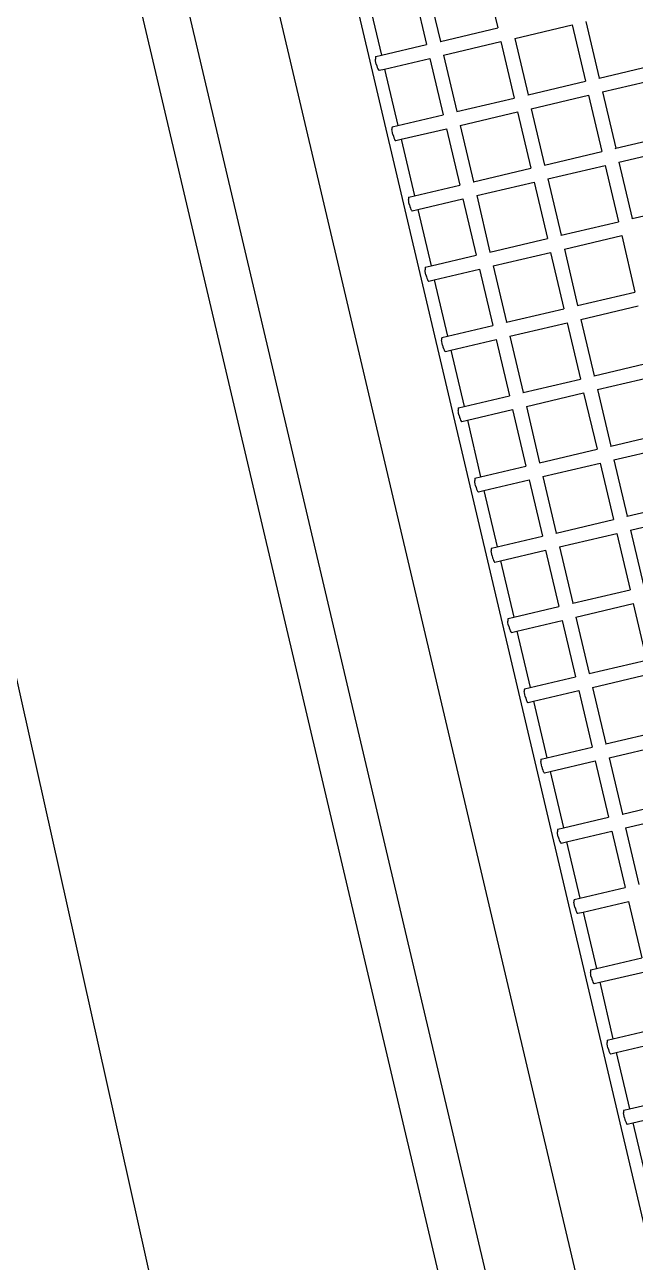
# Model space of a CAD drawing. Header units: inches. Extents: x -1841 to -80, y -100 to 1021.
# Drawn here: x -578.426 to -578.05, y 557.964 to 558.727 of the extents above; entities that cross this region are included whole.
import ezdxf

# ---------------------------------------------------------------- set-up
doc = ezdxf.new("R2010")
doc.units = ezdxf.units.IN
doc.header["$MEASUREMENT"] = 0
doc.layers.add('Edges', color=7, linetype='Continuous')
doc.layers.add('PDF_Geometry', color=7, linetype='Continuous', true_color=0x777777)

# ---------------------------------------------------------------- blocks, each defined once
blk = doc.blocks.new('infrared patio heater fr')
at = {"layer": 'Edges'}
for p, q in [((0.393, -5.983), (0.393, -5.155)), ((0.593, -5.983), (0.593, -5.155)), ((1.406, -5.983), (1.406, -5.155)), ((1.606, -5.983), (1.606, -5.155)), ((2.42, -5.983), (2.42, -5.155)), ((-0.421, -5.983), (0.393, -5.983)), ((0.393, -5.989), (0.393, -5.983)), ((0.593, -5.983), (1.406, -5.983)), ((1.406, -5.989), (1.406, -5.983)), ((1.606, -5.983), (2.42, -5.983)), ((2.42, -5.989), (2.42, -5.983)), ((-0.421, -7.009), (-0.421, -6.182)), ((-0.421, -6.182), (0.393, -6.182)), ((0.393, -7.009), (0.393, -6.182)), ((0.593, -7.009), (0.593, -6.182)), ((0.593, -6.182), (1.406, -6.182)), ((1.406, -7.009), (1.406, -6.182)), ((1.606, -7.009), (1.606, -6.182)), ((1.606, -6.182), (2.42, -6.182)), ((2.42, -7.009), (2.42, -6.182)), ((2.619, -7.009), (2.619, -6.182)), ((2.619, -6.182), (3.433, -6.182)), ((3.433, -7.009), (3.433, -6.182)), ((3.633, -7.009), (3.633, -6.182)), ((4.446, -7.009), (4.446, -6.182)), ((4.646, -7.009), (4.646, -6.182)), ((5.46, -7.009), (5.46, -6.182)), ((5.659, -7.009), (5.659, -6.182)), ((6.473, -7.009), (6.473, -6.182)), ((6.673, -7.009), (6.673, -6.182)), ((-0.421, -7.009), (0.393, -7.009)), ((0.393, -7.012), (0.393, -7.009)), ((0.593, -7.009), (1.406, -7.009)), ((1.406, -7.012), (1.406, -7.009)), ((1.606, -7.009), (2.42, -7.009)), ((2.42, -7.012), (2.42, -7.009)), ((2.619, -7.009), (3.433, -7.009)), ((3.433, -7.012), (3.433, -7.009)), ((3.633, -7.009), (4.446, -7.009)), ((4.446, -7.012), (4.446, -7.009)), ((4.646, -7.009), (5.46, -7.009)), ((5.46, -7.012), (5.46, -7.009)), ((5.659, -7.009), (6.473, -7.009)), ((6.473, -7.012), (6.473, -7.009)), ((6.673, -7.009), (7.486, -7.009)), ((-1.434, -7.208), (-0.62, -7.207)), ((-0.62, -8.035), (-0.62, -7.207)), ((-0.421, -7.208), (0.393, -7.207)), ((-0.421, -8.035), (-0.421, -7.208)), ((0.393, -8.035), (0.393, -7.207)), ((0.593, -7.208), (1.406, -7.207)), ((0.593, -8.035), (0.593, -7.208)), ((1.406, -8.035), (1.406, -7.207)), ((1.606, -7.208), (2.42, -7.207)), ((1.606, -8.035), (1.606, -7.208)), ((2.42, -8.035), (2.42, -7.207)), ((2.619, -7.208), (3.433, -7.207)), ((2.619, -8.035), (2.619, -7.208)), ((3.433, -8.035), (3.433, -7.207)), ((3.633, -7.208), (4.446, -7.207)), ((3.633, -8.035), (3.633, -7.208)), ((4.446, -8.035), (4.446, -7.207)), ((4.646, -7.208), (5.46, -7.207)), ((4.646, -8.035), (4.646, -7.208)), ((5.46, -8.035), (5.46, -7.207)), ((5.659, -7.208), (6.473, -7.207)), ((5.659, -8.035), (5.659, -7.208)), ((6.473, -8.035), (6.473, -7.207)), ((6.673, -7.208), (7.486, -7.207)), ((6.673, -8.035), (6.673, -7.208)), ((7.486, -8.035), (7.486, -7.207)), ((7.686, -7.208), (8.5, -7.207)), ((7.686, -8.035), (7.686, -7.208)), ((8.5, -8.035), (8.5, -7.207)), ((8.699, -8.035), (8.699, -7.208)), ((9.513, -8.035), (9.513, -7.207)), ((9.713, -8.035), (9.713, -7.208)), ((10.526, -8.035), (10.526, -7.207)), ((10.726, -8.035), (10.726, -7.208)), ((-1.434, -8.035), (-0.62, -8.035)), ((-0.62, -8.038), (-0.62, -8.035)), ((-0.421, -8.035), (0.393, -8.035)), ((0.393, -8.038), (0.393, -8.035)), ((0.593, -8.035), (1.406, -8.035)), ((1.406, -8.038), (1.406, -8.035)), ((1.606, -8.035), (2.42, -8.035)), ((2.42, -8.038), (2.42, -8.035)), ((2.619, -8.035), (3.433, -8.035)), ((3.433, -8.038), (3.433, -8.035)), ((3.633, -8.035), (4.446, -8.035)), ((4.446, -8.038), (4.446, -8.035)), ((4.646, -8.035), (5.46, -8.035)), ((5.46, -8.038), (5.46, -8.035)), ((5.659, -8.035), (6.473, -8.035)), ((6.473, -8.038), (6.473, -8.035)), ((6.673, -8.035), (7.486, -8.035)), ((7.486, -8.038), (7.486, -8.035)), ((7.686, -8.035), (8.5, -8.035)), ((8.5, -8.038), (8.5, -8.035)), ((8.699, -8.035), (9.513, -8.035)), ((9.513, -8.038), (9.513, -8.035)), ((9.713, -8.035), (10.526, -8.035)), ((10.526, -8.038), (10.526, -8.035)), ((10.726, -8.035), (11.54, -8.035)), ((-1.434, -8.234), (-0.62, -8.233)), ((-0.62, -8.886), (-0.62, -8.233)), ((-0.421, -8.234), (0.393, -8.233)), ((-0.421, -8.886), (-0.421, -8.234)), ((0.393, -8.886), (0.393, -8.233)), ((0.593, -8.234), (1.406, -8.233)), ((0.593, -8.886), (0.593, -8.234)), ((1.406, -8.886), (1.406, -8.233)), ((1.606, -8.234), (2.42, -8.233)), ((1.606, -8.886), (1.606, -8.234)), ((2.42, -8.886), (2.42, -8.233)), ((2.619, -8.234), (3.433, -8.233)), ((2.619, -8.886), (2.619, -8.234)), ((3.433, -8.886), (3.433, -8.233)), ((3.633, -8.234), (4.446, -8.233)), ((3.633, -8.886), (3.633, -8.234)), ((4.446, -8.886), (4.446, -8.233)), ((4.646, -8.234), (5.46, -8.233)), ((4.646, -8.886), (4.646, -8.234)), ((5.46, -8.886), (5.46, -8.233)), ((5.659, -8.234), (6.473, -8.233)), ((5.659, -8.886), (5.659, -8.234)), ((6.473, -8.886), (6.473, -8.233)), ((6.673, -8.234), (7.486, -8.233)), ((6.673, -8.886), (6.673, -8.234)), ((7.486, -8.886), (7.486, -8.233)), ((7.686, -8.234), (8.5, -8.233)), ((7.686, -8.886), (7.686, -8.234)), ((8.5, -8.886), (8.5, -8.233)), ((8.699, -8.234), (9.513, -8.233)), ((8.699, -8.886), (8.699, -8.234)), ((9.513, -8.886), (9.513, -8.233)), ((9.713, -8.234), (10.526, -8.233)), ((9.713, -8.886), (9.713, -8.234)), ((10.526, -8.886), (10.526, -8.233)), ((10.726, -8.234), (11.54, -8.233)), ((10.726, -8.886), (10.726, -8.234)), ((11.54, -8.886), (11.54, -8.233)), ((11.739, -8.234), (12.553, -8.233)), ((11.739, -8.886), (11.739, -8.234)), ((12.553, -8.886), (12.553, -8.233)), ((12.753, -8.886), (12.753, -8.234)), ((13.566, -8.886), (13.566, -8.233)), ((13.766, -8.886), (13.766, -8.234)), ((14.58, -8.886), (14.58, -8.233)), ((14.779, -8.886), (14.779, -8.234)), ((-1.434, -8.886), (-0.62, -8.886)), ((-1.434, -8.886), (-0.62, -8.886)), ((-0.62, -8.968), (-0.62, -8.886)), ((-0.62, -8.968), (-0.615, -8.972)), ((-0.615, -8.972), (-0.603, -8.976)), ((-0.603, -8.976), (-0.586, -8.98)), ((-0.564, -8.982), (-0.586, -8.98)), ((-0.54, -8.984), (-0.564, -8.982)), ((-0.514, -8.984), (-0.54, -8.984)), ((-0.514, -8.984), (-0.488, -8.983)), ((-0.488, -8.983), (-0.465, -8.981)), ((-0.465, -8.981), (-0.445, -8.978)), ((-0.445, -8.978), (-0.431, -8.974)), ((-0.431, -8.974), (-0.422, -8.97)), ((-0.422, -8.97), (-0.421, -8.965)), ((-0.421, -8.886), (0.393, -8.886)), ((-0.421, -8.965), (-0.421, -8.886)), ((-0.421, -8.886), (0.393, -8.886)), ((0.393, -8.968), (0.393, -8.886)), ((0.393, -8.968), (0.398, -8.972)), ((0.398, -8.972), (0.41, -8.976)), ((0.41, -8.976), (0.427, -8.98)), ((0.449, -8.982), (0.427, -8.98)), ((0.474, -8.984), (0.449, -8.982)), ((0.5, -8.984), (0.474, -8.984)), ((0.5, -8.984), (0.525, -8.983)), ((0.525, -8.983), (0.549, -8.981)), ((0.549, -8.981), (0.568, -8.978)), ((0.568, -8.978), (0.583, -8.974)), ((0.583, -8.974), (0.591, -8.97)), ((0.591, -8.97), (0.593, -8.965)), ((0.593, -8.886), (1.406, -8.886)), ((0.593, -8.965), (0.593, -8.886)), ((0.593, -8.886), (1.406, -8.886)), ((1.406, -8.968), (1.406, -8.886)), ((1.406, -8.968), (1.412, -8.972)), ((1.412, -8.972), (1.423, -8.976)), ((1.423, -8.976), (1.441, -8.98)), ((1.462, -8.982), (1.441, -8.98)), ((1.487, -8.984), (1.462, -8.982)), ((1.513, -8.984), (1.487, -8.984)), ((1.513, -8.984), (1.539, -8.983)), ((1.539, -8.983), (1.562, -8.981)), ((1.562, -8.981), (1.582, -8.978)), ((1.582, -8.978), (1.596, -8.974)), ((1.596, -8.974), (1.604, -8.97)), ((1.604, -8.97), (1.606, -8.965)), ((1.606, -8.886), (2.42, -8.886)), ((1.606, -8.965), (1.606, -8.886)), ((1.606, -8.886), (2.42, -8.886)), ((2.42, -8.968), (2.42, -8.886)), ((2.42, -8.968), (2.425, -8.972)), ((2.425, -8.972), (2.437, -8.976)), ((2.437, -8.976), (2.454, -8.98)), ((2.476, -8.982), (2.454, -8.98)), ((2.5, -8.984), (2.476, -8.982)), ((2.526, -8.984), (2.5, -8.984)), ((2.526, -8.984), (2.552, -8.983)), ((2.552, -8.983), (2.575, -8.981)), ((2.575, -8.981), (2.595, -8.978)), ((2.595, -8.978), (2.609, -8.974)), ((2.609, -8.974), (2.618, -8.97)), ((2.618, -8.97), (2.619, -8.965)), ((2.619, -8.886), (3.433, -8.886)), ((2.619, -8.965), (2.619, -8.886)), ((2.619, -8.886), (3.433, -8.886)), ((3.433, -8.968), (3.433, -8.886)), ((3.433, -8.968), (3.438, -8.972)), ((3.438, -8.972), (3.45, -8.976)), ((3.45, -8.976), (3.467, -8.98)), ((3.489, -8.982), (3.467, -8.98)), ((3.514, -8.984), (3.489, -8.982)), ((3.54, -8.984), (3.514, -8.984)), ((3.54, -8.984), (3.565, -8.983)), ((3.565, -8.983), (3.589, -8.981)), ((3.589, -8.981), (3.608, -8.978)), ((3.608, -8.978), (3.623, -8.974)), ((3.623, -8.974), (3.631, -8.97)), ((3.631, -8.97), (3.633, -8.965)), ((3.633, -8.886), (4.446, -8.886)), ((3.633, -8.965), (3.633, -8.886)), ((3.633, -8.886), (4.446, -8.886)), ((4.446, -8.968), (4.446, -8.886)), ((4.446, -8.968), (4.452, -8.972)), ((4.452, -8.972), (4.463, -8.976)), ((4.463, -8.976), (4.481, -8.98)), ((4.502, -8.982), (4.481, -8.98)), ((4.527, -8.984), (4.502, -8.982)), ((4.553, -8.984), (4.527, -8.984)), ((4.553, -8.984), (4.579, -8.983)), ((4.579, -8.983), (4.602, -8.981)), ((4.602, -8.981), (4.622, -8.978)), ((4.622, -8.978), (4.636, -8.974)), ((4.636, -8.974), (4.644, -8.97)), ((4.644, -8.97), (4.646, -8.965)), ((4.646, -8.886), (5.46, -8.886)), ((4.646, -8.965), (4.646, -8.886)), ((4.646, -8.886), (5.46, -8.886)), ((5.46, -8.968), (5.46, -8.886)), ((5.46, -8.968), (5.465, -8.972)), ((5.465, -8.972), (5.477, -8.976)), ((5.477, -8.976), (5.494, -8.98)), ((5.516, -8.982), (5.494, -8.98)), ((5.54, -8.984), (5.516, -8.982)), ((5.566, -8.984), (5.54, -8.984)), ((5.566, -8.984), (5.592, -8.983)), ((5.592, -8.983), (5.615, -8.981)), ((5.615, -8.981), (5.635, -8.978)), ((5.635, -8.978), (5.649, -8.974)), ((5.649, -8.974), (5.658, -8.97)), ((5.658, -8.97), (5.659, -8.965)), ((5.659, -8.886), (6.473, -8.886)), ((5.659, -8.965), (5.659, -8.886)), ((5.659, -8.886), (6.473, -8.886)), ((6.473, -8.968), (6.473, -8.886)), ((6.473, -8.968), (6.478, -8.972)), ((6.478, -8.972), (6.49, -8.976)), ((6.49, -8.976), (6.507, -8.98)), ((6.529, -8.982), (6.507, -8.98)), ((6.554, -8.984), (6.529, -8.982)), ((6.58, -8.984), (6.554, -8.984)), ((6.58, -8.984), (6.605, -8.983)), ((6.605, -8.983), (6.629, -8.981)), ((6.629, -8.981), (6.648, -8.978)), ((6.648, -8.978), (6.663, -8.974)), ((6.663, -8.974), (6.671, -8.97)), ((6.671, -8.97), (6.673, -8.965)), ((6.673, -8.886), (7.486, -8.886)), ((6.673, -8.965), (6.673, -8.886)), ((6.673, -8.886), (7.486, -8.886)), ((7.486, -8.968), (7.486, -8.886)), ((7.486, -8.968), (7.492, -8.972)), ((7.492, -8.972), (7.503, -8.976)), ((7.503, -8.976), (7.521, -8.98)), ((7.542, -8.982), (7.521, -8.98)), ((7.567, -8.984), (7.542, -8.982)), ((7.593, -8.984), (7.567, -8.984)), ((7.593, -8.984), (7.619, -8.983)), ((7.619, -8.983), (7.642, -8.981)), ((7.642, -8.981), (7.662, -8.978)), ((7.662, -8.978), (7.676, -8.974)), ((7.676, -8.974), (7.684, -8.97)), ((7.684, -8.97), (7.686, -8.965)), ((7.686, -8.886), (8.5, -8.886)), ((7.686, -8.965), (7.686, -8.886)), ((7.686, -8.886), (8.5, -8.886)), ((8.5, -8.968), (8.5, -8.886)), ((8.5, -8.968), (8.505, -8.972)), ((8.505, -8.972), (8.517, -8.976)), ((8.517, -8.976), (8.534, -8.98)), ((8.556, -8.982), (8.534, -8.98)), ((8.58, -8.984), (8.556, -8.982)), ((8.606, -8.984), (8.58, -8.984)), ((8.606, -8.984), (8.632, -8.983)), ((8.632, -8.983), (8.655, -8.981)), ((8.655, -8.981), (8.675, -8.978)), ((8.675, -8.978), (8.689, -8.974)), ((8.689, -8.974), (8.698, -8.97)), ((8.698, -8.97), (8.699, -8.965)), ((8.699, -8.886), (9.513, -8.886)), ((8.699, -8.965), (8.699, -8.886)), ((8.699, -8.886), (9.513, -8.886)), ((9.513, -8.968), (9.513, -8.886)), ((9.513, -8.968), (9.518, -8.972)), ((9.518, -8.972), (9.53, -8.976)), ((9.53, -8.976), (9.547, -8.98)), ((9.569, -8.982), (9.547, -8.98)), ((9.594, -8.984), (9.569, -8.982)), ((9.62, -8.984), (9.594, -8.984)), ((9.62, -8.984), (9.645, -8.983)), ((9.645, -8.983), (9.669, -8.981)), ((9.669, -8.981), (9.688, -8.978)), ((9.688, -8.978), (9.703, -8.974)), ((9.703, -8.974), (9.711, -8.97)), ((9.711, -8.97), (9.713, -8.965)), ((9.713, -8.886), (10.526, -8.886)), ((9.713, -8.965), (9.713, -8.886)), ((9.713, -8.886), (10.526, -8.886)), ((10.526, -8.968), (10.526, -8.886)), ((10.526, -8.968), (10.532, -8.972)), ((10.532, -8.972), (10.543, -8.976)), ((10.543, -8.976), (10.561, -8.98)), ((10.582, -8.982), (10.561, -8.98)), ((10.607, -8.984), (10.582, -8.982)), ((10.633, -8.984), (10.607, -8.984)), ((10.633, -8.984), (10.659, -8.983)), ((10.659, -8.983), (10.682, -8.981)), ((10.682, -8.981), (10.702, -8.978)), ((10.702, -8.978), (10.716, -8.974)), ((10.716, -8.974), (10.724, -8.97)), ((10.724, -8.97), (10.726, -8.965)), ((10.726, -8.886), (11.54, -8.886)), ((10.726, -8.965), (10.726, -8.886)), ((10.726, -8.886), (11.54, -8.886)), ((11.54, -8.968), (11.54, -8.886)), ((11.54, -8.968), (11.545, -8.972)), ((11.545, -8.972), (11.557, -8.976)), ((11.557, -8.976), (11.574, -8.98)), ((11.596, -8.982), (11.574, -8.98)), ((11.62, -8.984), (11.596, -8.982)), ((11.646, -8.984), (11.62, -8.984)), ((11.646, -8.984), (11.672, -8.983)), ((11.672, -8.983), (11.695, -8.981)), ((11.695, -8.981), (11.715, -8.978)), ((11.715, -8.978), (11.729, -8.974)), ((11.729, -8.974), (11.738, -8.97)), ((11.738, -8.97), (11.739, -8.965)), ((11.739, -8.886), (12.553, -8.886)), ((11.739, -8.965), (11.739, -8.886)), ((11.739, -8.886), (12.553, -8.886)), ((12.553, -8.968), (12.553, -8.886)), ((12.553, -8.968), (12.558, -8.972)), ((12.558, -8.972), (12.57, -8.976)), ((12.57, -8.976), (12.587, -8.98)), ((12.609, -8.982), (12.587, -8.98)), ((12.634, -8.984), (12.609, -8.982)), ((12.66, -8.984), (12.634, -8.984)), ((12.66, -8.984), (12.685, -8.983)), ((12.685, -8.983), (12.709, -8.981)), ((12.709, -8.981), (12.728, -8.978)), ((12.728, -8.978), (12.743, -8.974)), ((12.743, -8.974), (12.751, -8.97)), ((12.751, -8.97), (12.753, -8.965)), ((12.753, -8.886), (13.566, -8.886)), ((12.753, -8.965), (12.753, -8.886)), ((12.753, -8.886), (13.566, -8.886)), ((13.566, -8.968), (13.566, -8.886)), ((13.566, -8.968), (13.572, -8.972)), ((13.572, -8.972), (13.583, -8.976)), ((13.583, -8.976), (13.601, -8.98)), ((13.622, -8.982), (13.601, -8.98)), ((13.647, -8.984), (13.622, -8.982)), ((13.673, -8.984), (13.647, -8.984)), ((13.673, -8.984), (13.699, -8.983)), ((13.699, -8.983), (13.722, -8.981)), ((13.722, -8.981), (13.742, -8.978)), ((13.742, -8.978), (13.756, -8.974)), ((13.756, -8.974), (13.764, -8.97)), ((13.764, -8.97), (13.766, -8.965)), ((13.766, -8.886), (14.58, -8.886)), ((13.766, -8.965), (13.766, -8.886)), ((13.766, -8.886), (14.58, -8.886)), ((14.58, -8.968), (14.58, -8.886)), ((14.58, -8.968), (14.585, -8.972)), ((14.585, -8.972), (14.597, -8.976)), ((14.597, -8.976), (14.614, -8.98)), ((14.636, -8.982), (14.614, -8.98)), ((14.66, -8.984), (14.636, -8.982)), ((14.686, -8.984), (14.66, -8.984)), ((14.686, -8.984), (14.712, -8.983)), ((14.712, -8.983), (14.735, -8.981)), ((14.735, -8.981), (14.755, -8.978)), ((14.755, -8.978), (14.769, -8.974)), ((14.769, -8.974), (14.778, -8.97)), ((14.778, -8.97), (14.779, -8.965)), ((14.779, -8.886), (15.593, -8.886)), ((14.779, -8.965), (14.779, -8.886)), ((14.779, -8.886), (15.593, -8.886)), ((-38, -9.061), (38, -9.061)), ((-38, -9.061), (38, -9.061)), ((-40, -10.152), (40, -10.152)), ((-40, -11.382), (40, -11.382)), ((-50, -12.027), (50, -12.027))]:
    blk.add_line(p, q, dxfattribs=at)

msp = doc.modelspace()

# ---------------------------------------------------------------- linework, layer by layer
at = {"layer": 'PDF_Geometry', "color": 7, "lineweight": 25}
msp.add_lwpolyline([(-573.64056, 536.91489), (-582.82309, 577.94676)], dxfattribs=at)

# ---------------------------------------------------------------- block references
at = {"color": 7, "lineweight": 25, "xscale": 0.04390327370764166, "yscale": 0.04390327370764166, "zscale": 0.04390327370764166, "rotation": 283.2542352373832}
msp.add_blockref('infrared patio heater fr', (-577.82058, 558.77082), dxfattribs=at)

doc.saveas('drawing.dxf')
